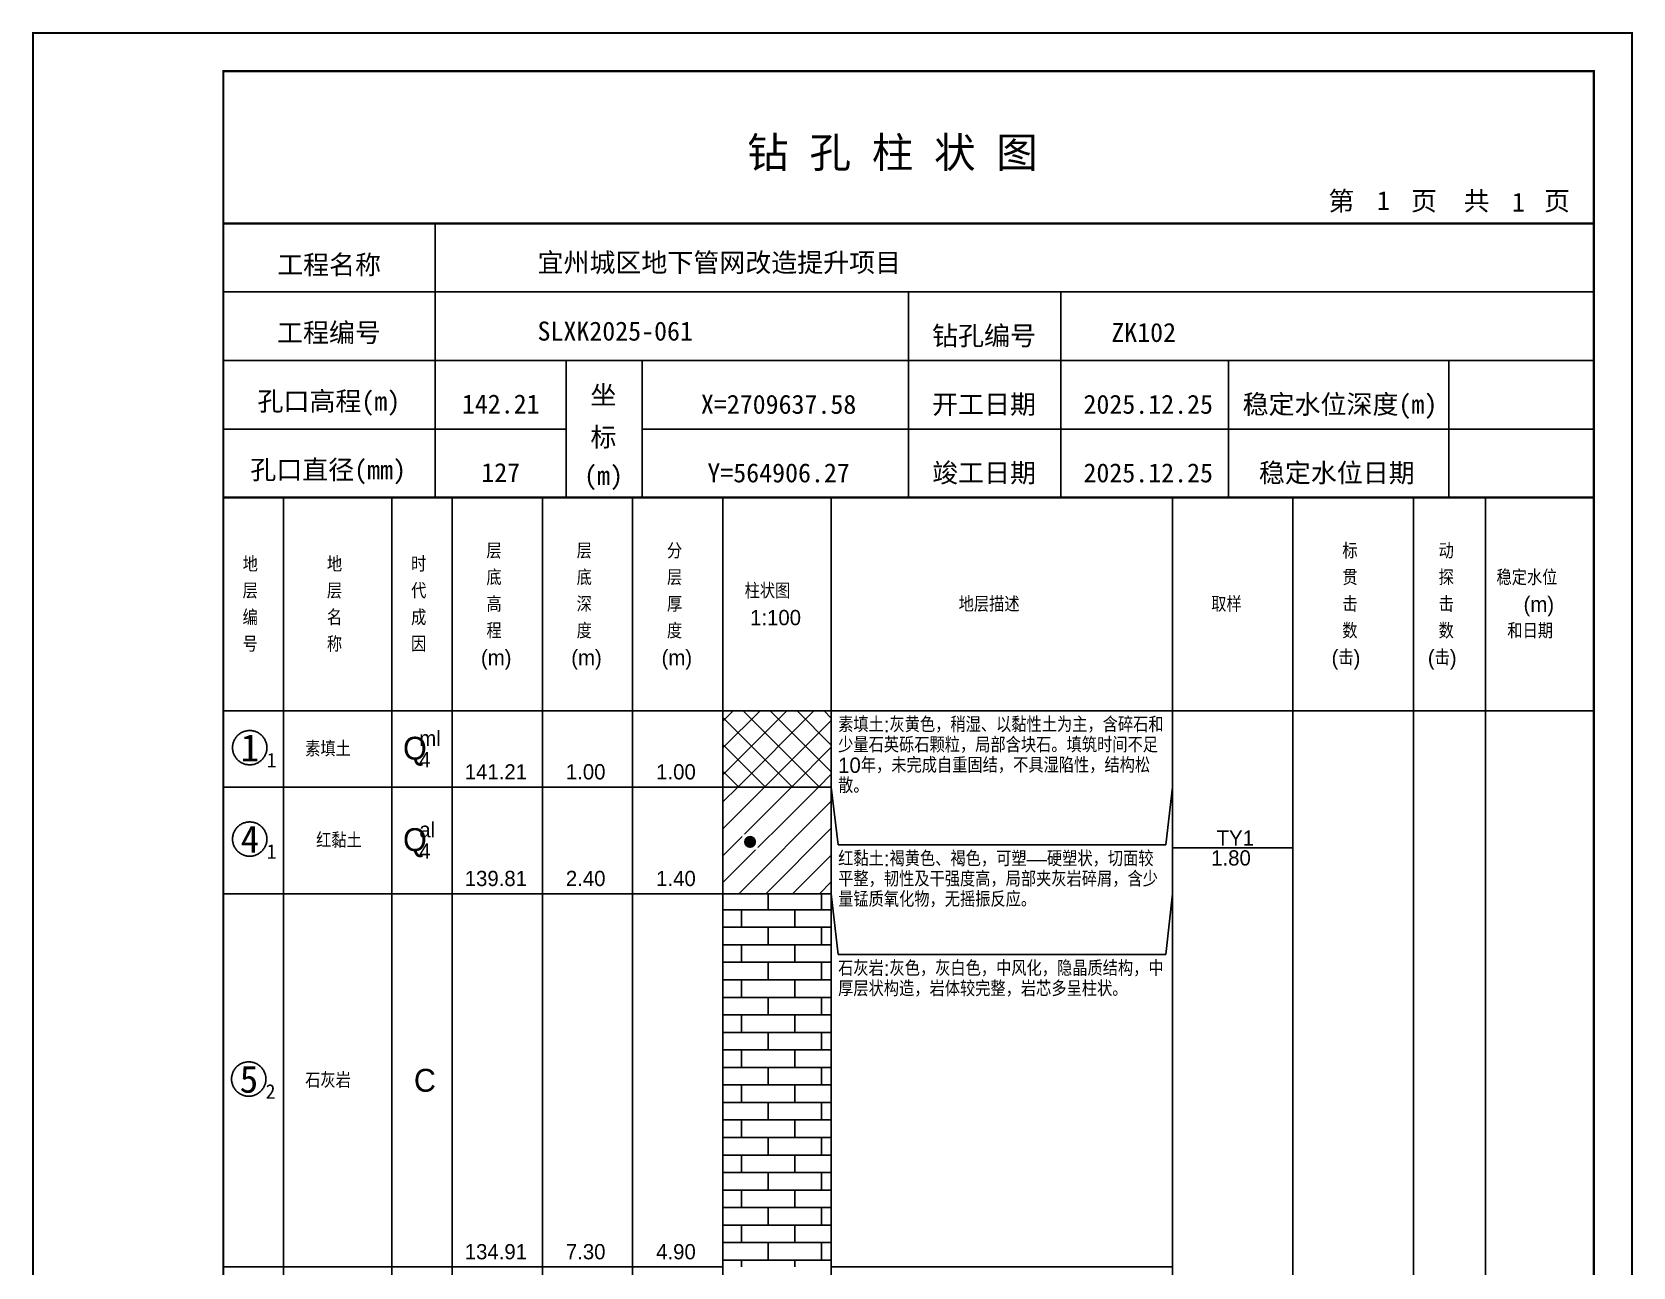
# Model space of a CAD drawing. Header units: millimetres. Extents: x 12489 to 89920, y 4630 to 4927.
# Drawn here: x 57149.3 to 57359.6, y 4764.7 to 4926.8 of the extents above; entities that cross this region are included whole.
import ezdxf
from ezdxf.enums import TextEntityAlignment as Align

# ---------------------------------------------------------------- set-up
doc = ezdxf.new("R2010")
doc.units = ezdxf.units.MM
doc.layers.add('GICAD_QUYANG', color=7, linetype='Continuous')
doc.layers.add('ZZT_TC', color=7, linetype='Continuous')
doc.styles.add('成果图图块', font='', dxfattribs={"height": 2.5})
doc.styles.add('成果图模板', font='')
doc.styles.add('成果图模板标题', font='simhei.ttf')
doc.styles.add('成果图表体', font='Comfont.shx', dxfattribs={"height": 2, "bigfont": 'Hztxt12a.shx'})
doc.styles.get('成果图图块').set_extended_font_data('FangSong_GB2312')
doc.styles.get('成果图模板').set_extended_font_data('FangSong_GB2312')

# ---------------------------------------------------------------- blocks, each defined once
blk = doc.blocks.new('DCBH-1-1-1394', base_point=(0.3, -0.11))
at = {"layer": 'ZZT_TC', "color": 7}
blk.add_polyline3d([(-0.19, 2.31, 0), (-0.3, 2.31, 0), (-0.41, 2.3, 0), (-0.52, 2.29, 0), (-0.63, 2.27, 0), (-0.73, 2.24, 0), (-0.84, 2.21, 0), (-0.95, 2.18, 0), (-1.05, 2.14, 0), (-1.15, 2.09, 0), (-1.25, 2.04, 0), (-1.35, 1.99, 0), (-1.44, 1.93, 0), (-1.53, 1.87, 0), (-1.62, 1.8, 0), (-1.7, 1.73, 0), (-1.78, 1.65, 0), (-1.86, 1.57, 0), (-1.93, 1.49, 0), (-2, 1.4, 0), (-2.06, 1.31, 0), (-2.12, 1.22, 0), (-2.17, 1.12, 0), (-2.22, 1.02, 0), (-2.27, 0.92, 0), (-2.31, 0.82, 0), (-2.34, 0.71, 0), (-2.37, 0.61, 0), (-2.4, 0.5, 0), (-2.41, 0.39, 0), (-2.43, 0.28, 0), (-2.44, 0.17, 0), (-2.44, 0.06, 0), (-2.44, -0.05, 0), (-2.43, -0.16, 0), (-2.41, -0.27, 0), (-2.4, -0.38, 0), (-2.37, -0.49, 0), (-2.34, -0.6, 0), (-2.31, -0.7, 0), (-2.27, -0.8, 0), (-2.22, -0.9, 0), (-2.17, -1, 0), (-2.12, -1.1, 0), (-2.06, -1.19, 0), (-2, -1.28, 0), (-1.93, -1.37, 0), (-1.86, -1.45, 0), (-1.78, -1.53, 0), (-1.7, -1.61, 0), (-1.62, -1.68, 0), (-1.53, -1.75, 0), (-1.44, -1.81, 0), (-1.35, -1.87, 0), (-1.25, -1.93, 0), (-1.15, -1.98, 0), (-1.05, -2.02, 0), (-0.95, -2.06, 0), (-0.84, -2.1, 0), (-0.73, -2.13, 0), (-0.63, -2.15, 0), (-0.52, -2.17, 0), (-0.41, -2.18, 0), (-0.3, -2.19, 0), (-0.19, -2.19, 0), (-0.08, -2.19, 0), (0.03, -2.18, 0), (0.14, -2.17, 0), (0.25, -2.15, 0), (0.36, -2.13, 0), (0.47, -2.1, 0), (0.57, -2.06, 0), (0.67, -2.02, 0), (0.77, -1.98, 0), (0.87, -1.93, 0), (0.97, -1.87, 0), (1.06, -1.81, 0), (1.15, -1.75, 0), (1.24, -1.68, 0), (1.32, -1.61, 0), (1.4, -1.53, 0), (1.48, -1.45, 0), (1.55, -1.37, 0), (1.62, -1.28, 0), (1.68, -1.19, 0), (1.74, -1.1, 0), (1.8, -1, 0), (1.85, -0.9, 0), (1.89, -0.8, 0), (1.93, -0.7, 0), (1.97, -0.6, 0), (2, -0.49, 0), (2.02, -0.38, 0), (2.04, -0.27, 0), (2.05, -0.16, 0), (2.06, -0.05, 0), (2.06, 0.06, 0), (2.06, 0.17, 0), (2.05, 0.28, 0), (2.04, 0.39, 0), (2.02, 0.5, 0), (2, 0.61, 0), (1.97, 0.71, 0), (1.93, 0.82, 0), (1.89, 0.92, 0), (1.85, 1.02, 0), (1.8, 1.12, 0), (1.74, 1.22, 0), (1.68, 1.31, 0), (1.62, 1.4, 0), (1.55, 1.49, 0), (1.48, 1.57, 0), (1.4, 1.65, 0), (1.32, 1.73, 0), (1.24, 1.8, 0), (1.15, 1.87, 0), (1.06, 1.93, 0), (0.97, 1.99, 0), (0.87, 2.04, 0), (0.77, 2.09, 0), (0.67, 2.14, 0), (0.57, 2.18, 0), (0.47, 2.21, 0), (0.36, 2.24, 0), (0.25, 2.27, 0), (0.14, 2.29, 0), (0.03, 2.3, 0), (-0.08, 2.31, 0), (-0.19, 2.31, 0)], dxfattribs=at)
at = {"style": '成果图图块'}
blk.add_text('1', height=3.57, dxfattribs=at).set_placement((-0.16, -1.74), align=Align.CENTER)
blk.add_text('1', height=1.91, dxfattribs=at).set_placement((2.03, -2.53))
blk = doc.blocks.new('DCBH-1-1-1395', base_point=(0.3, -0.11))
at = {"layer": 'ZZT_TC', "color": 7}
blk.add_polyline3d([(-0.19, 2.31, 0), (-0.3, 2.31, 0), (-0.41, 2.3, 0), (-0.52, 2.29, 0), (-0.63, 2.27, 0), (-0.73, 2.24, 0), (-0.84, 2.21, 0), (-0.95, 2.18, 0), (-1.05, 2.14, 0), (-1.15, 2.09, 0), (-1.25, 2.04, 0), (-1.35, 1.99, 0), (-1.44, 1.93, 0), (-1.53, 1.87, 0), (-1.62, 1.8, 0), (-1.7, 1.73, 0), (-1.78, 1.65, 0), (-1.86, 1.57, 0), (-1.93, 1.49, 0), (-2, 1.4, 0), (-2.06, 1.31, 0), (-2.12, 1.22, 0), (-2.17, 1.12, 0), (-2.22, 1.02, 0), (-2.27, 0.92, 0), (-2.31, 0.82, 0), (-2.34, 0.71, 0), (-2.37, 0.61, 0), (-2.4, 0.5, 0), (-2.41, 0.39, 0), (-2.43, 0.28, 0), (-2.44, 0.17, 0), (-2.44, 0.06, 0), (-2.44, -0.05, 0), (-2.43, -0.16, 0), (-2.41, -0.27, 0), (-2.4, -0.38, 0), (-2.37, -0.49, 0), (-2.34, -0.6, 0), (-2.31, -0.7, 0), (-2.27, -0.8, 0), (-2.22, -0.9, 0), (-2.17, -1, 0), (-2.12, -1.1, 0), (-2.06, -1.19, 0), (-2, -1.28, 0), (-1.93, -1.37, 0), (-1.86, -1.45, 0), (-1.78, -1.53, 0), (-1.7, -1.61, 0), (-1.62, -1.68, 0), (-1.53, -1.75, 0), (-1.44, -1.81, 0), (-1.35, -1.87, 0), (-1.25, -1.93, 0), (-1.15, -1.98, 0), (-1.05, -2.02, 0), (-0.95, -2.06, 0), (-0.84, -2.1, 0), (-0.73, -2.13, 0), (-0.63, -2.15, 0), (-0.52, -2.17, 0), (-0.41, -2.18, 0), (-0.3, -2.19, 0), (-0.19, -2.19, 0), (-0.08, -2.19, 0), (0.03, -2.18, 0), (0.14, -2.17, 0), (0.25, -2.15, 0), (0.36, -2.13, 0), (0.47, -2.1, 0), (0.57, -2.06, 0), (0.67, -2.02, 0), (0.77, -1.98, 0), (0.87, -1.93, 0), (0.97, -1.87, 0), (1.06, -1.81, 0), (1.15, -1.75, 0), (1.24, -1.68, 0), (1.32, -1.61, 0), (1.4, -1.53, 0), (1.48, -1.45, 0), (1.55, -1.37, 0), (1.62, -1.28, 0), (1.68, -1.19, 0), (1.74, -1.1, 0), (1.8, -1, 0), (1.85, -0.9, 0), (1.89, -0.8, 0), (1.93, -0.7, 0), (1.97, -0.6, 0), (2, -0.49, 0), (2.02, -0.38, 0), (2.04, -0.27, 0), (2.05, -0.16, 0), (2.06, -0.05, 0), (2.06, 0.06, 0), (2.06, 0.17, 0), (2.05, 0.28, 0), (2.04, 0.39, 0), (2.02, 0.5, 0), (2, 0.61, 0), (1.97, 0.71, 0), (1.93, 0.82, 0), (1.89, 0.92, 0), (1.85, 1.02, 0), (1.8, 1.12, 0), (1.74, 1.22, 0), (1.68, 1.31, 0), (1.62, 1.4, 0), (1.55, 1.49, 0), (1.48, 1.57, 0), (1.4, 1.65, 0), (1.32, 1.73, 0), (1.24, 1.8, 0), (1.15, 1.87, 0), (1.06, 1.93, 0), (0.97, 1.99, 0), (0.87, 2.04, 0), (0.77, 2.09, 0), (0.67, 2.14, 0), (0.57, 2.18, 0), (0.47, 2.21, 0), (0.36, 2.24, 0), (0.25, 2.27, 0), (0.14, 2.29, 0), (0.03, 2.3, 0), (-0.08, 2.31, 0), (-0.19, 2.31, 0)], dxfattribs=at)
at = {"style": '成果图图块'}
blk.add_text('4', height=3.57, dxfattribs=at).set_placement((-0.16, -1.74), align=Align.CENTER)
blk.add_text('1', height=1.91, dxfattribs=at).set_placement((2.03, -2.53))
blk = doc.blocks.new('DCBH-1-1-1396', base_point=(0.43, -0.11))
at = {"layer": 'ZZT_TC', "color": 7}
blk.add_polyline3d([(-0.19, 2.31, 0), (-0.3, 2.31, 0), (-0.41, 2.3, 0), (-0.52, 2.29, 0), (-0.63, 2.27, 0), (-0.73, 2.24, 0), (-0.84, 2.21, 0), (-0.95, 2.18, 0), (-1.05, 2.14, 0), (-1.15, 2.09, 0), (-1.25, 2.04, 0), (-1.35, 1.99, 0), (-1.44, 1.93, 0), (-1.53, 1.87, 0), (-1.62, 1.8, 0), (-1.7, 1.73, 0), (-1.78, 1.65, 0), (-1.86, 1.57, 0), (-1.93, 1.49, 0), (-2, 1.4, 0), (-2.06, 1.31, 0), (-2.12, 1.22, 0), (-2.17, 1.12, 0), (-2.22, 1.02, 0), (-2.27, 0.92, 0), (-2.31, 0.82, 0), (-2.34, 0.71, 0), (-2.37, 0.61, 0), (-2.4, 0.5, 0), (-2.41, 0.39, 0), (-2.43, 0.28, 0), (-2.44, 0.17, 0), (-2.44, 0.06, 0), (-2.44, -0.05, 0), (-2.43, -0.16, 0), (-2.41, -0.27, 0), (-2.4, -0.38, 0), (-2.37, -0.49, 0), (-2.34, -0.6, 0), (-2.31, -0.7, 0), (-2.27, -0.8, 0), (-2.22, -0.9, 0), (-2.17, -1, 0), (-2.12, -1.1, 0), (-2.06, -1.19, 0), (-2, -1.28, 0), (-1.93, -1.37, 0), (-1.86, -1.45, 0), (-1.78, -1.53, 0), (-1.7, -1.61, 0), (-1.62, -1.68, 0), (-1.53, -1.75, 0), (-1.44, -1.81, 0), (-1.35, -1.87, 0), (-1.25, -1.93, 0), (-1.15, -1.98, 0), (-1.05, -2.02, 0), (-0.95, -2.06, 0), (-0.84, -2.1, 0), (-0.73, -2.13, 0), (-0.63, -2.15, 0), (-0.52, -2.17, 0), (-0.41, -2.18, 0), (-0.3, -2.19, 0), (-0.19, -2.19, 0), (-0.08, -2.19, 0), (0.03, -2.18, 0), (0.14, -2.17, 0), (0.25, -2.15, 0), (0.36, -2.13, 0), (0.47, -2.1, 0), (0.57, -2.06, 0), (0.67, -2.02, 0), (0.77, -1.98, 0), (0.87, -1.93, 0), (0.97, -1.87, 0), (1.06, -1.81, 0), (1.15, -1.75, 0), (1.24, -1.68, 0), (1.32, -1.61, 0), (1.4, -1.53, 0), (1.48, -1.45, 0), (1.55, -1.37, 0), (1.62, -1.28, 0), (1.68, -1.19, 0), (1.74, -1.1, 0), (1.8, -1, 0), (1.85, -0.9, 0), (1.89, -0.8, 0), (1.93, -0.7, 0), (1.97, -0.6, 0), (2, -0.49, 0), (2.02, -0.38, 0), (2.04, -0.27, 0), (2.05, -0.16, 0), (2.06, -0.05, 0), (2.06, 0.06, 0), (2.06, 0.17, 0), (2.05, 0.28, 0), (2.04, 0.39, 0), (2.02, 0.5, 0), (2, 0.61, 0), (1.97, 0.71, 0), (1.93, 0.82, 0), (1.89, 0.92, 0), (1.85, 1.02, 0), (1.8, 1.12, 0), (1.74, 1.22, 0), (1.68, 1.31, 0), (1.62, 1.4, 0), (1.55, 1.49, 0), (1.48, 1.57, 0), (1.4, 1.65, 0), (1.32, 1.73, 0), (1.24, 1.8, 0), (1.15, 1.87, 0), (1.06, 1.93, 0), (0.97, 1.99, 0), (0.87, 2.04, 0), (0.77, 2.09, 0), (0.67, 2.14, 0), (0.57, 2.18, 0), (0.47, 2.21, 0), (0.36, 2.24, 0), (0.25, 2.27, 0), (0.14, 2.29, 0), (0.03, 2.3, 0), (-0.08, 2.31, 0), (-0.19, 2.31, 0)], dxfattribs=at)
at = {"style": '成果图图块'}
blk.add_text('5', height=3.57, dxfattribs=at).set_placement((-0.16, -1.74), align=Align.CENTER)
blk.add_text('2', height=1.91, dxfattribs=at).set_placement((2.03, -2.53))
blk = doc.blocks.new('gkqy1.dwg', base_point=(0.8, 0))
blk.add_wipeout([(-0.2, -0.2), (1.8, -0.2), (1.8, 1.8), (-0.2, 1.8)])
at = {"layer": 'GICAD_QUYANG'}
h = blk.add_hatch(color=7, dxfattribs=at)
edge = h.paths.add_edge_path()
edge.add_arc((0.8, 0.8), 0.8, 0, 360)
blk = doc.blocks.new('钻孔柱状图路桥昇龙制图梁世成校核莫家里.dwg204', base_point=(25, 236))
for p, q in [((52.82, 236), (52.82, 272)), ((25, 263), (205, 263)), ((115, 236), (115, 263)), ((135, 236), (135, 263)), ((25, 254), (205, 254)), ((70, 236), (70, 254)), ((80, 236), (80, 254)), ((157, 236), (157, 254)), ((185.95, 236), (185.95, 254)), ((25, 245), (70, 245)), ((80, 245), (205, 245))]:
    blk.add_line(p, q)
for points, const_width in [([(0, 0), (210, 0), (210, 297), (0, 297)], 0.25), ([(25, 5), (205, 5), (205, 292), (25, 292)], 0.3)]:
    blk.add_lwpolyline(points, close=True, dxfattribs=dict(const_width=const_width))
at = {"const_width": 0.3}
for points in [[(25, 272), (205, 272)], [(25, 236), (205, 236)]]:
    blk.add_lwpolyline(points, dxfattribs=at)
for s, height, style, p in [('钻 孔 柱 状 图', 4, '成果图模板标题', (93.8, 279.31)), ('第', 2.5, '成果图模板', (170.12, 273.7)), ('页', 2.5, '成果图模板', (180.96, 273.7)), ('共', 2.5, '成果图模板', (187.88, 273.7)), ('页', 2.5, '成果图模板', (198.44, 273.7)), ('工程名称', 2.5, '成果图模板', (32.07, 265.32)), ('宜州城区地下管网改造提升项目', 2.5, '成果图模板', (66.26, 265.61)), ('工程编号', 2.5, '成果图模板', (32.05, 256.41)), ('SLXK2025-061', 2.5, '成果图模板', (66.26, 256.61)), ('钻孔编号', 2.5, '成果图模板', (118.08, 256)), ('ZK102', 2.5, '成果图模板', (141.61, 256.43)), ('孔口高程(m)', 2.5, '成果图模板', (29.48, 247.41)), ('坐', 2.5, '成果图模板', (73.21, 248.24)), ('开工日期', 2.5, '成果图模板', (118.08, 247)), ('稳定水位深度(m)', 2.5, '成果图模板', (158.86, 247)), ('标', 2.5, '成果图模板', (73.21, 242.7)), ('孔口直径(mm)', 2.5, '成果图模板', (28.54, 238.41)), ('(m) ', 2.5, '成果图模板', (72.38, 237.65)), ('竣工日期', 2.5, '成果图模板', (118.08, 238)), ('稳定水位日期', 2.5, '成果图模板', (160.99, 238))]:
    blk.add_text(s, height=height, dxfattribs=dict(style=style)).set_placement(p)
at = {"style": '成果图模板'}
for s, p in [('1', (177.35, 273.74)), ('1', (195.08, 273.53)), ('142.21', (61.43, 247.04)), ('X=2709637.58', (97.92, 247)), ('2025.12.25', (146.46, 247)), ('127', (61.43, 238.04)), ('Y=564906.27', (97.92, 238)), ('2025.12.25', (146.46, 238))]:
    blk.add_text(s, height=2.5, dxfattribs=at).set_placement(p, align=Align.CENTER)

msp = doc.modelspace()

# ---------------------------------------------------------------- hatches: boundary and pattern name
at = {"linetype": 'Continuous'}
h = msp.add_hatch(dxfattribs=at)
h.set_pattern_fill('GKSTT', scale=0.5, style=0, pattern_type=2)
h.set_pattern_definition([(45, (0, 0), (-1.76776695, 1.76776695), []), (135, (0, 0), (-1.76776695, -1.76776695), [])])
h.paths.add_polyline_path([(57240.06, 4827.71), (57254.29, 4827.71), (57254.29, 4837.71), (57240.06, 4837.71)])
h = msp.add_hatch(dxfattribs=at)
h.set_pattern_fill('GKNXT', scale=0.5, style=0, pattern_type=2)
h.set_pattern_definition([(45, (0, 0), (-1.76776695, 1.76776695), [])])
h.paths.add_polyline_path([(57240.06, 4813.71), (57254.29, 4813.71), (57254.29, 4827.71), (57240.06, 4827.71)])
h = msp.add_hatch(dxfattribs=at)
h.set_pattern_fill('GKSHY', scale=0.5, style=0, pattern_type=2)
h.set_pattern_definition([(0, (0, 0), (0, 2.3), []), (90, (0, 0), (-3.5, 2.3), [2.3, -2.3])])
h.paths.add_polyline_path([(57240.06, 4764.71), (57254.29, 4764.71), (57254.29, 4813.71), (57240.06, 4813.71)])

# ---------------------------------------------------------------- linework, layer by layer
at = {"color": 0}
for p, q in [((57174.45, 4837.71), (57182.35, 4837.71)), ((57174.45, 4827.71), (57174.45, 4837.71)), ((57182.35, 4827.71), (57182.35, 4837.71)), ((57174.45, 4827.71), (57182.35, 4827.71)), ((57174.45, 4827.71), (57182.35, 4827.71)), ((57174.45, 4813.71), (57174.45, 4827.71)), ((57182.35, 4813.71), (57182.35, 4827.71)), ((57174.45, 4813.71), (57182.35, 4813.71)), ((57174.45, 4813.71), (57182.35, 4813.71)), ((57174.45, 4764.71), (57174.45, 4813.71)), ((57182.35, 4764.71), (57182.35, 4813.71)), ((57174.45, 4764.71), (57182.35, 4764.71))]:
    msp.add_line(p, q, dxfattribs=at)
for points in [[(57174.45, 4865.71), (57182.35, 4865.71)], [(57174.45, 4837.71), (57174.45, 4865.71)], [(57182.35, 4837.71), (57182.35, 4865.71)], [(57182.35, 4865.71), (57196.58, 4865.71)], [(57182.35, 4837.71), (57182.35, 4865.71)], [(57196.58, 4837.71), (57196.58, 4865.71)], [(57196.58, 4865.71), (57204.49, 4865.71)], [(57196.58, 4837.71), (57196.58, 4865.71)], [(57204.49, 4837.71), (57204.49, 4865.71)], [(57204.49, 4865.71), (57216.35, 4865.71)], [(57204.49, 4837.71), (57204.49, 4865.71)], [(57216.35, 4837.71), (57216.35, 4865.71)], [(57216.35, 4865.71), (57228.2, 4865.71)], [(57216.35, 4837.71), (57216.35, 4865.71)], [(57228.2, 4837.71), (57228.2, 4865.71)], [(57228.2, 4865.71), (57240.06, 4865.71)], [(57228.2, 4837.71), (57228.2, 4865.71)], [(57240.06, 4837.71), (57240.06, 4865.71)], [(57240.06, 4865.71), (57254.29, 4865.71)], [(57240.06, 4837.71), (57240.06, 4865.71)], [(57254.29, 4837.71), (57254.29, 4865.71)], [(57254.29, 4865.71), (57299.11, 4865.71)], [(57254.29, 4837.71), (57254.29, 4865.71)], [(57299.11, 4837.71), (57299.11, 4865.71)], [(57299.11, 4865.71), (57314.92, 4865.71)], [(57299.11, 4837.71), (57299.11, 4865.71)], [(57314.92, 4837.71), (57314.92, 4865.71)], [(57314.92, 4865.71), (57330.73, 4865.71)], [(57314.92, 4837.71), (57314.92, 4865.71)], [(57330.73, 4837.71), (57330.73, 4865.71)], [(57330.73, 4865.71), (57340.22, 4865.71)], [(57330.73, 4837.71), (57330.73, 4865.71)], [(57340.22, 4837.71), (57340.22, 4865.71)], [(57340.22, 4865.71), (57354.45, 4865.71)], [(57340.22, 4837.71), (57340.22, 4865.71)], [(57354.45, 4837.71), (57354.45, 4865.71)], [(57174.45, 4837.71), (57182.35, 4837.71)], [(57174.45, 4643.71), (57174.45, 4837.71)], [(57174.45, 4837.71), (57182.35, 4837.71)], [(57182.35, 4643.71), (57182.35, 4837.71)], [(57182.35, 4837.71), (57196.58, 4837.71)], [(57182.35, 4643.71), (57182.35, 4837.71)], [(57182.35, 4837.71), (57196.58, 4837.71)], [(57182.35, 4837.71), (57196.58, 4837.71)], [(57182.35, 4827.71), (57182.35, 4837.71)], [(57196.58, 4643.71), (57196.58, 4837.71)], [(57196.58, 4827.71), (57196.58, 4837.71)], [(57196.58, 4837.71), (57204.49, 4837.71)], [(57196.58, 4643.71), (57196.58, 4837.71)], [(57196.58, 4837.71), (57204.49, 4837.71)], [(57196.58, 4837.71), (57204.49, 4837.71)], [(57196.58, 4827.71), (57196.58, 4837.71)], [(57204.49, 4643.71), (57204.49, 4837.71)], [(57204.49, 4827.71), (57204.49, 4837.71)], [(57204.49, 4837.71), (57216.35, 4837.71)], [(57204.49, 4643.71), (57204.49, 4837.71)], [(57204.49, 4837.71), (57216.35, 4837.71)], [(57204.49, 4837.71), (57216.35, 4837.71)], [(57204.49, 4827.71), (57204.49, 4837.71)], [(57216.35, 4643.71), (57216.35, 4837.71)], [(57216.35, 4827.71), (57216.35, 4837.71)], [(57216.35, 4837.71), (57228.2, 4837.71)], [(57216.35, 4643.71), (57216.35, 4837.71)], [(57216.35, 4837.71), (57228.2, 4837.71)], [(57216.35, 4837.71), (57228.2, 4837.71)], [(57216.35, 4827.71), (57216.35, 4837.71)], [(57228.2, 4643.71), (57228.2, 4837.71)], [(57228.2, 4827.71), (57228.2, 4837.71)], [(57228.2, 4837.71), (57240.06, 4837.71)], [(57228.2, 4643.71), (57228.2, 4837.71)], [(57228.2, 4837.71), (57240.06, 4837.71)], [(57228.2, 4837.71), (57240.06, 4837.71)], [(57228.2, 4827.71), (57228.2, 4837.71)], [(57240.06, 4643.71), (57240.06, 4837.71)], [(57240.06, 4827.71), (57240.06, 4837.71)], [(57240.06, 4837.71), (57254.29, 4837.71)], [(57240.06, 4643.71), (57240.06, 4837.71)], [(57240.06, 4837.71), (57254.29, 4837.71)], [(57254.29, 4643.71), (57254.29, 4837.71)], [(57254.29, 4837.71), (57299.11, 4837.71)], [(57254.29, 4643.71), (57254.29, 4837.71)], [(57254.29, 4837.71), (57299.11, 4837.71)], [(57254.29, 4827.71), (57254.29, 4837.71)], [(57299.11, 4643.71), (57299.11, 4837.71)], [(57299.11, 4827.71), (57299.11, 4837.71)], [(57299.11, 4837.71), (57314.92, 4837.71)], [(57299.11, 4643.71), (57299.11, 4837.71)], [(57299.11, 4837.71), (57314.92, 4837.71)], [(57314.92, 4643.71), (57314.92, 4837.71)], [(57314.92, 4837.71), (57330.73, 4837.71)], [(57314.92, 4643.71), (57314.92, 4837.71)], [(57314.92, 4837.71), (57330.73, 4837.71)], [(57330.73, 4643.71), (57330.73, 4837.71)], [(57330.73, 4837.71), (57340.22, 4837.71)], [(57330.73, 4643.71), (57330.73, 4837.71)], [(57330.73, 4837.71), (57340.22, 4837.71)], [(57340.22, 4643.71), (57340.22, 4837.71)], [(57340.22, 4837.71), (57354.45, 4837.71)], [(57340.22, 4643.71), (57340.22, 4837.71)], [(57340.22, 4837.71), (57354.45, 4837.71)], [(57354.45, 4643.71), (57354.45, 4837.71)], [(57182.35, 4827.71), (57196.58, 4827.71)], [(57182.35, 4827.71), (57196.58, 4827.71)], [(57182.35, 4813.71), (57182.35, 4827.71)], [(57196.58, 4813.71), (57196.58, 4827.71)], [(57196.58, 4827.71), (57204.49, 4827.71)], [(57196.58, 4827.71), (57204.49, 4827.71)], [(57196.58, 4813.71), (57196.58, 4827.71)], [(57204.49, 4813.71), (57204.49, 4827.71)], [(57204.49, 4827.71), (57216.35, 4827.71)], [(57204.49, 4827.71), (57216.35, 4827.71)], [(57204.49, 4813.71), (57204.49, 4827.71)], [(57216.35, 4813.71), (57216.35, 4827.71)], [(57216.35, 4827.71), (57228.2, 4827.71)], [(57216.35, 4827.71), (57228.2, 4827.71)], [(57216.35, 4813.71), (57216.35, 4827.71)], [(57228.2, 4813.71), (57228.2, 4827.71)], [(57228.2, 4827.71), (57240.06, 4827.71)], [(57228.2, 4827.71), (57240.06, 4827.71)], [(57228.2, 4813.71), (57228.2, 4827.71)], [(57240.06, 4813.71), (57240.06, 4827.71)], [(57254.29, 4827.71), (57255.19, 4820.11)], [(57254.29, 4813.71), (57254.29, 4827.71)], [(57298.22, 4820.11), (57299.11, 4827.71)], [(57299.11, 4813.71), (57299.11, 4827.71)], [(57255.19, 4820.11), (57298.22, 4820.11)], [(57299.11, 4819.71), (57314.92, 4819.71)], [(57182.35, 4813.71), (57196.58, 4813.71)], [(57182.35, 4813.71), (57196.58, 4813.71)], [(57182.35, 4764.71), (57182.35, 4813.71)], [(57196.58, 4764.71), (57196.58, 4813.71)], [(57196.58, 4813.71), (57204.49, 4813.71)], [(57196.58, 4813.71), (57204.49, 4813.71)], [(57196.58, 4764.71), (57196.58, 4813.71)], [(57204.49, 4764.71), (57204.49, 4813.71)], [(57204.49, 4813.71), (57216.35, 4813.71)], [(57204.49, 4813.71), (57216.35, 4813.71)], [(57204.49, 4764.71), (57204.49, 4813.71)], [(57216.35, 4764.71), (57216.35, 4813.71)], [(57216.35, 4813.71), (57228.2, 4813.71)], [(57216.35, 4813.71), (57228.2, 4813.71)], [(57216.35, 4764.71), (57216.35, 4813.71)], [(57228.2, 4764.71), (57228.2, 4813.71)], [(57228.2, 4813.71), (57240.06, 4813.71)], [(57228.2, 4813.71), (57240.06, 4813.71)], [(57228.2, 4764.71), (57228.2, 4813.71)], [(57240.06, 4764.71), (57240.06, 4813.71)], [(57254.29, 4813.71), (57255.19, 4805.71)], [(57254.29, 4764.71), (57254.29, 4813.71)], [(57298.22, 4805.71), (57299.11, 4813.71)], [(57299.11, 4764.71), (57299.11, 4813.71)], [(57255.19, 4805.71), (57298.22, 4805.71)], [(57182.35, 4764.71), (57196.58, 4764.71)], [(57196.58, 4764.71), (57204.49, 4764.71)], [(57204.49, 4764.71), (57216.35, 4764.71)], [(57216.35, 4764.71), (57228.2, 4764.71)], [(57228.2, 4764.71), (57240.06, 4764.71)], [(57254.29, 4764.71), (57299.11, 4764.71)]]:
    msp.add_lwpolyline(points, dxfattribs=at)
at = {"color": 7, "flags": 128}
for points in [[(57240.06, 4827.71), (57254.29, 4827.71)], [(57240.06, 4813.71), (57254.29, 4813.71)]]:
    msp.add_lwpolyline(points, dxfattribs=at)

# ---------------------------------------------------------------- block references
for name, p in [('DCBH-1-1-1394', (57178.4, 4832.71)), ('DCBH-1-1-1395', (57178.4, 4820.71)), ('DCBH-1-1-1396', (57178.4, 4789.21))]:
    msp.add_blockref(name, p)

# ---------------------------------------------------------------- texts
at = {"color": 0, "style": '成果图表体'}
for s, height, p in [('层', 2, (57209, 4857.71)), ('层', 2, (57220.85, 4857.71)), ('分', 2, (57232.71, 4857.71)), ('标', 2, (57321.41, 4857.71)), ('动', 2, (57334.05, 4857.71)), ('地', 2, (57176.98, 4855.96)), ('地', 2, (57188.05, 4855.96)), ('时', 2, (57199.11, 4855.96)), ('底', 2, (57209, 4854.21)), ('底', 2, (57220.85, 4854.21)), ('层', 2, (57232.71, 4854.21)), ('贯', 2, (57321.41, 4854.21)), ('探', 2, (57334.05, 4854.21)), ('稳定水位', 2, (57341.65, 4854.21)), ('层', 2, (57176.98, 4852.46)), ('层', 2, (57188.05, 4852.46)), ('代', 2, (57199.11, 4852.46)), ('高', 2, (57209, 4850.71)), ('深', 2, (57220.85, 4850.71)), ('厚', 2, (57232.71, 4850.71)), ('柱状图', 2, (57242.91, 4852.46)), ('地层描述', 2, (57271.02, 4850.71)), ('取样', 2, (57304.18, 4850.71)), ('击', 2, (57321.41, 4850.71)), ('击', 2, (57334.05, 4850.71)), ('(m)', 2, (57345.2, 4850.71)), ('编', 2, (57176.98, 4848.96)), ('名', 2, (57188.05, 4848.96)), ('成', 2, (57199.11, 4848.96)), ('1:100', 2, (57243.62, 4848.96)), ('程', 2, (57209, 4847.21)), ('度', 2, (57220.85, 4847.21)), ('度', 2, (57232.71, 4847.21)), ('数', 2, (57321.41, 4847.21)), ('数', 2, (57334.05, 4847.21)), ('和日期', 2, (57343.07, 4847.21)), ('号', 2, (57176.98, 4845.46)), ('称', 2, (57188.05, 4845.46)), ('因', 2, (57199.11, 4845.46)), ('(m)', 2, (57208.28, 4843.71)), ('(m)', 2, (57220.14, 4843.71)), ('(m)', 2, (57232, 4843.71)), ('(击)', 2, (57319.99, 4843.71)), ('(击)', 2, (57332.63, 4843.71)), ('素填土', 2, (57185.2, 4831.71)), ('Q', 3, (57198.05, 4831.31)), ('ml', 2, (57200.18, 4833.11)), ('4', 2, (57200.18, 4830.31)), ('141.21', 2, (57206.15, 4828.71)), ('1.00', 2, (57219.43, 4828.71)), ('1.00', 2, (57231.29, 4828.71)), ('al', 2, (57200.18, 4821.11)), ('红黏土', 2, (57186.63, 4819.71)), ('Q', 3, (57198.05, 4819.31)), ('TY1', 2, (57304.89, 4820.01)), ('4', 2, (57200.18, 4818.31)), ('1.80', 2, (57304.18, 4817.41)), ('139.81', 2, (57206.15, 4814.71)), ('2.40', 2, (57219.43, 4814.71)), ('1.40', 2, (57231.29, 4814.71)), ('石灰岩', 2, (57185.2, 4788.21)), ('C', 3, (57199.47, 4787.71)), ('134.91', 2, (57206.15, 4765.71)), ('7.30', 2, (57219.43, 4765.71)), ('4.90', 2, (57231.29, 4765.71))]:
    msp.add_text(s, height=height, dxfattribs=at).set_placement(p)
at = {"color": 0, "char_height": 2, "width": 43.0292, "attachment_point": 1, "line_spacing_factor": 0.8, "style": '成果图表体'}
for s, insert in [('素填土:灰黄色，稍湿、以黏性土为主，含碎石和少量石英砾石颗粒，局部含块石。填筑时间不足10年，未完成自重固结，不具湿陷性，结构松散。', (57255.19, 4836.91)), ('红黏土:褐黄色、褐色，可塑—硬塑状，切面较平整，韧性及干强度高，局部夹灰岩碎屑，含少量锰质氧化物，无摇振反应。', (57255.19, 4819.31)), ('石灰岩:灰色，灰白色，中风化，隐晶质结构，中厚层状构造，岩体较完整，岩芯多呈柱状。', (57255.19, 4804.91))]:
    msp.add_mtext(s, dxfattribs=dict(at, insert=insert))

# ---------------------------------------------------------------- next in the draw order: block references
msp.add_blockref('gkqy1.dwg', (57243.62, 4819.71))

# ---------------------------------------------------------------- next in the draw order: block references
msp.add_blockref('钻孔柱状图路桥昇龙制图梁世成校核莫家里.dwg204', (57174.45, 4865.71))

doc.saveas('drawing.dxf')
